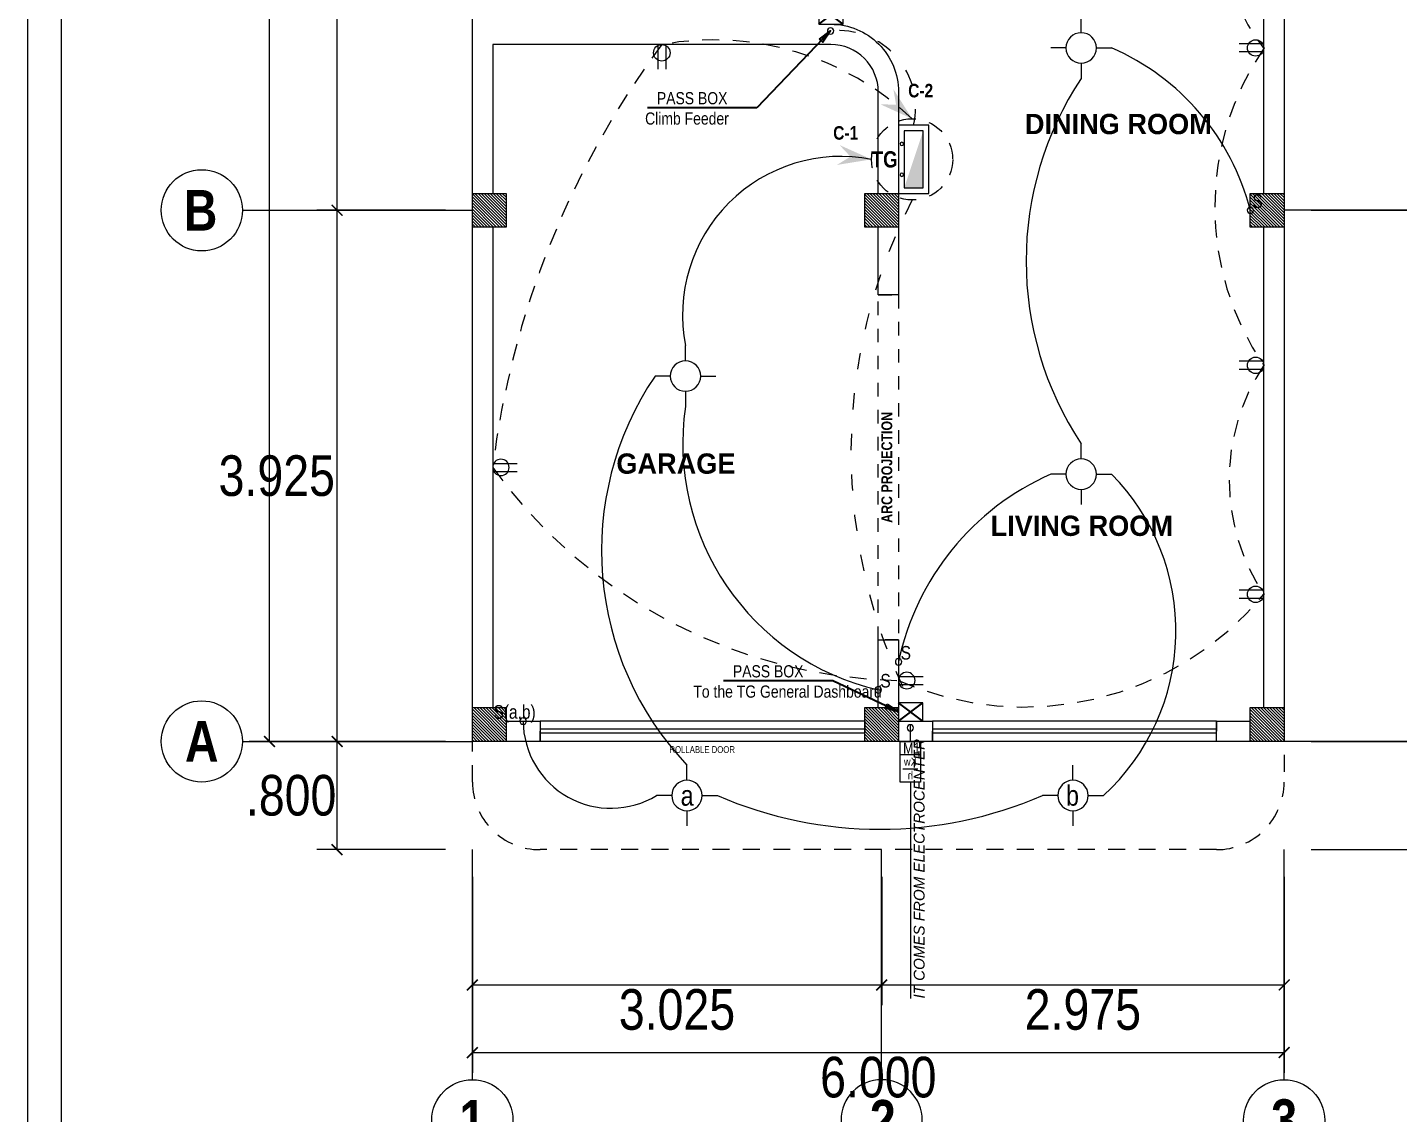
# Model space of a CAD drawing. Header units: millimetres. Extents: x 68 to 194, y 47 to 103.
# Drawn here: x 152.7 to 162.84, y 55.8 to 63.83 of the extents above; entities that cross this region are included whole.
import ezdxf
from ezdxf.enums import TextEntityAlignment as Align

# ---------------------------------------------------------------- set-up
doc = ezdxf.new("R2010")
doc.units = ezdxf.units.MM
for name, pattern in [('ACAD_ISO02W100', [15, 12, -3]), ('ACAD_ISO03W100', [30, 12, -18]), ('ACAD_ISO06W100', [36, 24, -3, 0, -3, 0, -3, 0, -3]), ('DASHED', [19.05, 12.7, -6.35]), ('DASHED2', [0.375, 0.25, -0.125])]:
    doc.linetypes.add(name, pattern=pattern)
for name, color, linetype in [('A_Puerta', 32, 'Continuous'), ('G_Acotación', 171, 'Continuous'), ('IS_Muro', 232, 'Continuous')]:
    doc.layers.add(name, color=color, linetype=linetype)
for name, color, linetype, lineweight in [('A_Texto', 43, 'Continuous', 9), ('A_Ventana', 140, 'Continuous', 9), ('E_Columna', 3, 'Continuous', 25), ('G_Ejes', 253, 'Continuous', 20), ('G_Proyección', 8, 'DASHED2', 15), ('G_Texto', 122, 'Continuous', 20), ('IE_Accesorios', 71, 'Continuous', 20), ('IE_Alimentador', 1, 'DASHED', 80), ('IE_Alumbrado', 31, 'Continuous', 60), ('IE_Interruptor', 230, 'Continuous', 40), ('IE_Tomacorriente', 104, 'DASHED2', 40)]:
    doc.layers.add(name, color=color, linetype=linetype, lineweight=lineweight)
doc.styles.add('Acotacion', font='ARIALN.TTF')
doc.styles.add('ARIAL', font='ariali.ttf', dxfattribs={"height": 0.12})
doc.styles.add('Arial Marron', font='ARIALN.TTF')
doc.styles.add('Cotas', font='ARIALNB.TTF', dxfattribs={"height": 0.1})
doc.styles.add('Eje', font='ARIALNB.TTF', dxfattribs={"height": 0.3})
doc.styles.add('Notas', font='ARIALNB.TTF', dxfattribs={"height": 0.15})
doc.styles.add('Rotulo', font='ARIALN.TTF', dxfattribs={"height": 0.1})
doc.styles.add('STYLE1', font='cityb___.ttf', dxfattribs={"width": 1.05})
doc.styles.add('TITULOS', font='ARIALNB.TTF', dxfattribs={"height": 0.3})
doc.dimstyles.new('125', dxfattribs={"dimtxt": 1, "dimasz": 0.06, "dimexe": 0.06, "dimexo": 0.1, "dimgap": 0.08, "dimtad": 3, "dimtih": 1, "dimtoh": 1, "dimlfac": 0.5, "dimzin": 1, "dimdsep": 46, "dimtxsty": 'Cotas', "dimblk": 'ARCHTICK', "dimcen": 2.5, "dimdle": 0.06, "dimclrt": 4, "dimazin": 0, "dimtp": 0.2, "dimtm": 0.2, "dimtfac": 1, "dimtix": 1, "dimtmove": 1, "dimatfit": 3, "dimfxl": 0, "dimtolj": 1, "dimtzin": 1, "dimarcsym": 0})
doc.dimstyles.new('Lenin_50', dxfattribs={"dimtxt": 0.3, "dimasz": 0.08, "dimexe": 0.15, "dimexo": 0.2, "dimgap": 0.03, "dimtad": 2, "dimtih": 1, "dimtoh": 1, "dimlfac": -1, "dimzin": 4, "dimdsep": 46, "dimtxsty": 'Acotacion', "dimblk": 'ARCHTICK', "dimcen": 0.08, "dimclrd": 256, "dimclre": 256, "dimclrt": 4, "dimazin": 1, "dimtm": 1e-09, "dimtfac": 1, "dimtmove": 2, "dimatfit": 2, "dimfxl": 0, "dimtolj": 1, "dimlwd": 13, "dimlwe": 18, "dimarcsym": 0})
pattern_1 = [(135, (271.136787, -21.310414), (0.0112253202, 0.0112253202), [])]
pattern_2 = [(135, (271.136787, -21.160414), (0.0112253202, 0.0112253202), [])]

# ---------------------------------------------------------------- blocks, each defined once
blk = doc.blocks.new('Eri')
blk.add_line((-1.7, 0), (0, 0))
blk.add_circle((-2, 0), 0.3)
at = {"color": 1, "style": 'Eje', "flags": 4}
blk.add_attdef('H', text='', height=0.3, dxfattribs=at).set_placement((-2, 0), align=Align.MIDDLE_CENTER)
blk = doc.blocks.new('_ArchTick')
at = {"color": 0, "linetype": 'ByBlock', "const_width": 0.15}
blk.add_lwpolyline([(-0.5, -0.5), (0.5, 0.5)], dxfattribs=at)
blk = doc.blocks.new('*D769')
at = {"layer": 'Defpoints', "color": 0}
for p in [(155.991, 57.753), (161.991, 57.753), (161.991, 56.253)]:
    blk.add_point(p, dxfattribs=at)
at = {"layer": 'G_Acotación', "lineweight": 18}
for p, q in [((155.991, 57.553), (155.991, 56.103)), ((161.991, 57.553), (161.991, 56.103))]:
    blk.add_line(p, q, dxfattribs=at)
at = {"layer": 'G_Acotación', "lineweight": 13}
blk.add_line((155.991, 56.253), (161.991, 56.253), dxfattribs=at)
at = {"layer": 'G_Acotación', "lineweight": 13, "xscale": 0.08, "yscale": 0.08, "zscale": 0.08, "rotation": 180}
blk.add_blockref('_ArchTick', (155.991, 56.253), dxfattribs=at)
at = {"layer": 'G_Acotación', "lineweight": 13, "xscale": 0.08, "yscale": 0.08, "zscale": 0.08}
blk.add_blockref('_ArchTick', (161.991, 56.253), dxfattribs=at)
at = {"layer": 'G_Acotación', "color": 4, "lineweight": 5, "insert": (158.991, 56.07), "char_height": 0.3, "attachment_point": 5, "style": 'Acotacion'}
blk.add_mtext('\\A1;6.000', dxfattribs=at)
blk = doc.blocks.new('*D770')
at = {"layer": 'Defpoints', "color": 0}
for p in [(159.016, 57.753), (161.991, 57.753), (161.991, 56.753)]:
    blk.add_point(p, dxfattribs=at)
at = {"layer": 'G_Acotación', "lineweight": 18}
for p, q in [((159.016, 57.553), (159.016, 56.603)), ((161.991, 57.553), (161.991, 56.603))]:
    blk.add_line(p, q, dxfattribs=at)
at = {"layer": 'G_Acotación', "lineweight": 13}
blk.add_line((159.016, 56.753), (161.991, 56.753), dxfattribs=at)
at = {"layer": 'G_Acotación', "lineweight": 13, "xscale": 0.08, "yscale": 0.08, "zscale": 0.08, "rotation": 180}
blk.add_blockref('_ArchTick', (159.016, 56.753), dxfattribs=at)
at = {"layer": 'G_Acotación', "lineweight": 13, "xscale": 0.08, "yscale": 0.08, "zscale": 0.08}
blk.add_blockref('_ArchTick', (161.991, 56.753), dxfattribs=at)
at = {"layer": 'G_Acotación', "color": 4, "lineweight": 5, "insert": (160.503, 56.57), "char_height": 0.3, "attachment_point": 5, "style": 'Acotacion'}
blk.add_mtext('\\A1;2.975', dxfattribs=at)
blk = doc.blocks.new('*D771')
at = {"layer": 'Defpoints', "color": 0}
for p in [(155.991, 57.753), (159.016, 57.753), (159.016, 56.753)]:
    blk.add_point(p, dxfattribs=at)
at = {"layer": 'G_Acotación', "lineweight": 18}
for p, q in [((155.991, 57.553), (155.991, 56.603)), ((159.016, 57.553), (159.016, 56.603))]:
    blk.add_line(p, q, dxfattribs=at)
at = {"layer": 'G_Acotación', "lineweight": 13}
blk.add_line((155.991, 56.753), (159.016, 56.753), dxfattribs=at)
at = {"layer": 'G_Acotación', "lineweight": 13, "xscale": 0.08, "yscale": 0.08, "zscale": 0.08, "rotation": 180}
blk.add_blockref('_ArchTick', (155.991, 56.753), dxfattribs=at)
at = {"layer": 'G_Acotación', "lineweight": 13, "xscale": 0.08, "yscale": 0.08, "zscale": 0.08}
blk.add_blockref('_ArchTick', (159.016, 56.753), dxfattribs=at)
at = {"layer": 'G_Acotación', "color": 4, "lineweight": 5, "insert": (157.503, 56.57), "char_height": 0.3, "attachment_point": 5, "style": 'Acotacion'}
blk.add_mtext('\\A1;3.025', dxfattribs=at)
blk = doc.blocks.new('*D772')
at = {"layer": 'Defpoints', "color": 0}
for p in [(154.491, 71.053), (155.991, 71.053), (155.991, 58.553)]:
    blk.add_point(p, dxfattribs=at)
at = {"layer": 'G_Acotación', "lineweight": 18}
for p, q in [((155.791, 71.053), (154.341, 71.053)), ((155.791, 58.553), (154.341, 58.553))]:
    blk.add_line(p, q, dxfattribs=at)
at = {"layer": 'G_Acotación', "lineweight": 13}
blk.add_line((154.491, 58.553), (154.491, 71.053), dxfattribs=at)
at = {"layer": 'G_Acotación', "lineweight": 13, "xscale": 0.08, "yscale": 0.08, "zscale": 0.08}
for p, rotation in [((154.491, 71.053), 90), ((154.491, 58.553), 270)]:
    blk.add_blockref('_ArchTick', p, dxfattribs=dict(at, rotation=rotation))
at = {"layer": 'G_Acotación', "color": 4, "lineweight": 5, "insert": (153.962, 64.803), "char_height": 0.3, "attachment_point": 5, "style": 'Acotacion'}
blk.add_mtext('\\A1;12.500', dxfattribs=at)
blk = doc.blocks.new('*D773')
at = {"layer": 'Defpoints', "color": 0}
for p in [(154.991, 62.478), (155.991, 62.478), (155.991, 58.553)]:
    blk.add_point(p, dxfattribs=at)
at = {"layer": 'G_Acotación', "lineweight": 18}
for p, q in [((155.791, 62.478), (154.841, 62.478)), ((155.791, 58.553), (154.841, 58.553))]:
    blk.add_line(p, q, dxfattribs=at)
at = {"layer": 'G_Acotación', "lineweight": 13}
blk.add_line((154.991, 58.553), (154.991, 62.478), dxfattribs=at)
at = {"layer": 'G_Acotación', "lineweight": 13, "xscale": 0.08, "yscale": 0.08, "zscale": 0.08}
for p, rotation in [((154.991, 62.478), 90), ((154.991, 58.553), 270)]:
    blk.add_blockref('_ArchTick', p, dxfattribs=dict(at, rotation=rotation))
at = {"layer": 'G_Acotación', "color": 4, "lineweight": 5, "insert": (154.545, 60.515), "char_height": 0.3, "attachment_point": 5, "style": 'Acotacion'}
blk.add_mtext('\\A1;3.925', dxfattribs=at)
blk = doc.blocks.new('*D774')
at = {"layer": 'Defpoints', "color": 0}
for p in [(154.991, 67.028), (155.991, 67.028), (155.991, 62.478)]:
    blk.add_point(p, dxfattribs=at)
at = {"layer": 'G_Acotación', "lineweight": 18}
for p, q in [((155.791, 67.028), (154.841, 67.028)), ((155.791, 62.478), (154.841, 62.478))]:
    blk.add_line(p, q, dxfattribs=at)
at = {"layer": 'G_Acotación', "lineweight": 13}
blk.add_line((154.991, 62.478), (154.991, 67.028), dxfattribs=at)
at = {"layer": 'G_Acotación', "lineweight": 13, "xscale": 0.08, "yscale": 0.08, "zscale": 0.08}
for p, rotation in [((154.991, 67.028), 90), ((154.991, 62.478), 270)]:
    blk.add_blockref('_ArchTick', p, dxfattribs=dict(at, rotation=rotation))
at = {"layer": 'G_Acotación', "color": 4, "lineweight": 5, "insert": (154.541, 64.753), "char_height": 0.3, "attachment_point": 5, "style": 'Acotacion'}
blk.add_mtext('\\A1;4.550', dxfattribs=at)
blk = doc.blocks.new('*D776')
at = {"layer": 'Defpoints', "color": 0}
for p in [(154.991, 58.553), (155.991, 58.553), (155.991, 57.753)]:
    blk.add_point(p, dxfattribs=at)
at = {"layer": 'G_Acotación', "lineweight": 18}
for p, q in [((155.791, 58.553), (154.841, 58.553)), ((155.791, 57.753), (154.841, 57.753))]:
    blk.add_line(p, q, dxfattribs=at)
at = {"layer": 'G_Acotación', "lineweight": 13}
blk.add_line((154.991, 57.753), (154.991, 58.553), dxfattribs=at)
at = {"layer": 'G_Acotación', "lineweight": 13, "xscale": 0.08, "yscale": 0.08, "zscale": 0.08}
for p, rotation in [((154.991, 58.553), 90), ((154.991, 57.753), 270)]:
    blk.add_blockref('_ArchTick', p, dxfattribs=dict(at, rotation=rotation))
at = {"layer": 'G_Acotación', "color": 4, "lineweight": 5, "insert": (154.651, 58.153), "char_height": 0.3, "attachment_point": 5, "style": 'Acotacion'}
blk.add_mtext('\\A1;.800', dxfattribs=at)
blk = doc.blocks.new('*D777')
at = {"layer": 'Defpoints', "color": 0}
for p in [(161.991, 71.053), (163.491, 71.053), (161.991, 58.553)]:
    blk.add_point(p, dxfattribs=at)
at = {"layer": 'G_Acotación', "lineweight": 18}
for p, q in [((162.191, 71.053), (163.641, 71.053)), ((162.191, 58.553), (163.641, 58.553))]:
    blk.add_line(p, q, dxfattribs=at)
at = {"layer": 'G_Acotación', "lineweight": 13}
blk.add_line((163.491, 58.553), (163.491, 71.053), dxfattribs=at)
at = {"layer": 'G_Acotación', "lineweight": 13, "xscale": 0.08, "yscale": 0.08, "zscale": 0.08}
for p, rotation in [((163.491, 71.053), 90), ((163.491, 58.553), 270)]:
    blk.add_blockref('_ArchTick', p, dxfattribs=dict(at, rotation=rotation))
at = {"layer": 'G_Acotación', "color": 4, "lineweight": 5, "insert": (164.019, 64.803), "char_height": 0.3, "attachment_point": 5, "style": 'Acotacion'}
blk.add_mtext('\\A1;12.500', dxfattribs=at)
blk = doc.blocks.new('*D778')
at = {"layer": 'Defpoints', "color": 0}
for p in [(161.991, 62.478), (162.991, 62.478), (161.991, 58.553)]:
    blk.add_point(p, dxfattribs=at)
at = {"layer": 'G_Acotación', "lineweight": 18}
for p, q in [((162.191, 62.478), (163.141, 62.478)), ((162.191, 58.553), (163.141, 58.553))]:
    blk.add_line(p, q, dxfattribs=at)
at = {"layer": 'G_Acotación', "lineweight": 13}
blk.add_line((162.991, 58.553), (162.991, 62.478), dxfattribs=at)
at = {"layer": 'G_Acotación', "lineweight": 13, "xscale": 0.08, "yscale": 0.08, "zscale": 0.08}
for p, rotation in [((162.991, 62.478), 90), ((162.991, 58.553), 270)]:
    blk.add_blockref('_ArchTick', p, dxfattribs=dict(at, rotation=rotation))
at = {"layer": 'G_Acotación', "color": 4, "lineweight": 5, "insert": (163.437, 60.515), "char_height": 0.3, "attachment_point": 5, "style": 'Acotacion'}
blk.add_mtext('\\A1;3.925', dxfattribs=at)
blk = doc.blocks.new('*D779')
at = {"layer": 'Defpoints', "color": 0}
for p in [(161.991, 67.028), (162.991, 67.028), (161.991, 62.478)]:
    blk.add_point(p, dxfattribs=at)
at = {"layer": 'G_Acotación', "lineweight": 18}
for p, q in [((162.191, 67.028), (163.141, 67.028)), ((162.191, 62.478), (163.141, 62.478))]:
    blk.add_line(p, q, dxfattribs=at)
at = {"layer": 'G_Acotación', "lineweight": 13}
blk.add_line((162.991, 62.478), (162.991, 67.028), dxfattribs=at)
at = {"layer": 'G_Acotación', "lineweight": 13, "xscale": 0.08, "yscale": 0.08, "zscale": 0.08}
for p, rotation in [((162.991, 67.028), 90), ((162.991, 62.478), 270)]:
    blk.add_blockref('_ArchTick', p, dxfattribs=dict(at, rotation=rotation))
at = {"layer": 'G_Acotación', "color": 4, "lineweight": 5, "insert": (163.44, 64.753), "char_height": 0.3, "attachment_point": 5, "style": 'Acotacion'}
blk.add_mtext('\\A1;4.550', dxfattribs=at)
blk = doc.blocks.new('*D781')
at = {"layer": 'Defpoints', "color": 0}
for p in [(161.991, 58.553), (162.991, 58.553), (161.991, 57.753)]:
    blk.add_point(p, dxfattribs=at)
at = {"layer": 'G_Acotación', "lineweight": 18}
for p, q in [((162.191, 58.553), (163.141, 58.553)), ((162.191, 57.753), (163.141, 57.753))]:
    blk.add_line(p, q, dxfattribs=at)
at = {"layer": 'G_Acotación', "lineweight": 13}
blk.add_line((162.991, 57.753), (162.991, 58.553), dxfattribs=at)
at = {"layer": 'G_Acotación', "lineweight": 13, "xscale": 0.08, "yscale": 0.08, "zscale": 0.08}
for p, rotation in [((162.991, 58.553), 90), ((162.991, 57.753), 270)]:
    blk.add_blockref('_ArchTick', p, dxfattribs=dict(at, rotation=rotation))
at = {"layer": 'G_Acotación', "color": 4, "lineweight": 5, "insert": (163.331, 58.153), "char_height": 0.3, "attachment_point": 5, "style": 'Acotacion'}
blk.add_mtext('\\A1;.800', dxfattribs=at)
blk = doc.blocks.new('Medidor de luz')
for p, q in [((-0.075, 0), (-0.075, -0.08)), ((-0.075, -0.1), (0.075, -0.1)), ((-0.055, -0.204), (0.055, -0.204))]:
    blk.add_line(p, q)
blk.add_lwpolyline([(-0.075, -0.3), (0.075, -0.3), (0.075, 0), (-0.075, 0)], close=True)
at = {"insert": (0, -0.2), "char_height": 0.06, "width": 0.15, "attachment_point": 5, "style": 'Rotulo'}
blk.add_mtext('Kw\\Ph', dxfattribs=at)
blk = doc.blocks.new('CP')
at = {"linetype": 'ACAD_ISO06W100', "lineweight": 25, "ltscale": 0.25}
for p, q in [((-0.05, 0.087), (-0.185, -0.093)), ((-0.05, -0.093), (-0.185, 0.087))]:
    blk.add_line(p, q, dxfattribs=at)
for p, q in [((-0.185, -0.093), (-0.185, 0.087)), ((-0.185, 0.087), (-0.05, 0.087)), ((-0.05, 0.087), (-0.05, -0.093)), ((-0.05, -0.093), (-0.185, -0.093))]:
    blk.add_line(p, q)
blk.add_circle((0, 0), 0.0234)
blk = doc.blocks.new('Tablero')
for points in [[(-0.252, -0.223), (-0.252, 0), (0.252, 0), (0.252, -0.223)], [(-0.21, -0.182), (-0.21, -0.042), (0.21, -0.042), (0.21, -0.182)]]:
    blk.add_lwpolyline(points, close=True)
for centre in [(-0.114, -0.024), (0.114, -0.024)]:
    blk.add_circle(centre, 0.0126)
blk.add_solid([(-0.21, -0.182), (0.21, -0.182), (0.21, -0.042)])
blk = doc.blocks.new('PUNTO LUZ')
for p, q in [((0, 0.1125), (0, 0.225)), ((-0.1125, 0), (-0.225, 0)), ((0.1125, 0), (0.225, 0)), ((0, -0.1125), (0, -0.225))]:
    blk.add_line(p, q)
blk.add_circle((0, 0), 0.1125)
blk = doc.blocks.new('Interuptor simple doble triple')
blk.add_circle((0, 0.044), 0.0237)
at = {"style": 'Rotulo', "oblique": 20, "flags": 4}
blk.add_attdef('S A,B,C', (0.078, 0.044), '', height=0.1, dxfattribs=at)
blk = doc.blocks.new('TOMACORRIENTE 0.40')
at = {"color": 5}
for p, q in [((0.008, 0.03), (0.182, 0.03)), ((0.008, -0.03), (0.182, -0.03))]:
    blk.add_line(p, q, dxfattribs=at)
blk.add_circle((0.061, 0), 0.0608, dxfattribs=at)

msp = doc.modelspace()

# ---------------------------------------------------------------- hatches: boundary and pattern name
at = {"layer": 'E_Columna', "lineweight": 5}
h = msp.add_hatch(dxfattribs=at)
h.set_pattern_fill('LINE', color=256, scale=0.005, angle=45, style=0)
h.set_pattern_definition(pattern_2)
h.paths.add_polyline_path([(156.2407, 62.3529), (155.9907, 62.3529), (155.9907, 62.6029), (156.2407, 62.6029)])
h = msp.add_hatch(dxfattribs=at)
h.set_pattern_fill('LINE', color=256, scale=0.005, angle=45, style=0)
h.set_pattern_definition(pattern_2)
h.paths.add_polyline_path([(159.1407, 62.3529), (158.8907, 62.3529), (158.8907, 62.6029), (159.1407, 62.6029)])
h = msp.add_hatch(dxfattribs=at)
h.set_pattern_fill('LINE', color=256, scale=0.005, angle=45, style=0)
h.set_pattern_definition(pattern_2)
h.paths.add_polyline_path([(161.9907, 62.3529), (161.7407, 62.3529), (161.7407, 62.6029), (161.9907, 62.6029)])
h = msp.add_hatch(dxfattribs=at)
h.set_pattern_fill('LINE', color=256, scale=0.005, angle=45, style=0)
h.set_pattern_definition(pattern_1)
h.paths.add_polyline_path([(156.2407, 58.5529), (155.9907, 58.5529), (155.9907, 58.8029), (156.2407, 58.8029)])
h = msp.add_hatch(dxfattribs=at)
h.set_pattern_fill('LINE', color=256, scale=0.005, angle=45, style=0)
h.set_pattern_definition(pattern_1)
h.paths.add_polyline_path([(159.1407, 58.5529), (158.8907, 58.5529), (158.8907, 58.8029), (159.1407, 58.8029)])
h = msp.add_hatch(dxfattribs=at)
h.set_pattern_fill('LINE', color=256, scale=0.005, angle=45, style=0)
h.set_pattern_definition(pattern_1)
h.paths.add_polyline_path([(161.9907, 58.5529), (161.7407, 58.5529), (161.7407, 58.8029), (161.9907, 58.8029)])

# ---------------------------------------------------------------- linework, layer by layer
at = {"lineweight": 5}
for points in [[(193.7519, 46.547), (193.7519, 74.1029), (152.7019, 74.1029), (152.7019, 46.547)], [(193.5019, 46.797), (193.5019, 73.8529), (152.9519, 73.8529), (152.9519, 46.797)]]:
    msp.add_lwpolyline(points, close=True, dxfattribs=at)
at = {"layer": 'A_Puerta', "color": 2, "lineweight": 5}
for p, q in [((158.8907, 58.7029), (156.4907, 58.7029)), ((156.4907, 58.7029), (156.4907, 58.6279)), ((158.8907, 58.7029), (158.8907, 58.6279)), ((156.4907, 58.5529), (156.4907, 58.6279)), ((158.8907, 58.5529), (158.8907, 58.6279)), ((158.8907, 58.5529), (156.4907, 58.5529))]:
    msp.add_line(p, q, dxfattribs=at)
at = {"layer": 'A_Puerta', "lineweight": 5}
for p, q in [((158.8907, 58.6429), (156.4907, 58.6429)), ((158.8907, 58.6129), (156.4907, 58.6129))]:
    msp.add_line(p, q, dxfattribs=at)
at = {"layer": 'A_Ventana', "color": 2, "lineweight": 5}
for p, q in [((161.4907, 58.7029), (159.3907, 58.7029)), ((159.3907, 58.7029), (159.3907, 58.6279)), ((161.4907, 58.7029), (161.4907, 58.6279)), ((159.3907, 58.5529), (159.3907, 58.6279)), ((161.4907, 58.5529), (161.4907, 58.6279)), ((161.4907, 58.5529), (159.3907, 58.5529))]:
    msp.add_line(p, q, dxfattribs=at)
at = {"layer": 'A_Ventana', "lineweight": 5}
for p, q in [((161.4907, 58.6429), (159.3907, 58.6429)), ((161.4907, 58.6129), (159.3907, 58.6129))]:
    msp.add_line(p, q, dxfattribs=at)
at = {"layer": 'E_Columna', "lineweight": 5}
for points in [[(156.2407, 62.3529), (155.9907, 62.3529), (155.9907, 62.6029), (156.2407, 62.6029)], [(159.1407, 62.3529), (158.8907, 62.3529), (158.8907, 62.6029), (159.1407, 62.6029)], [(161.9907, 62.3529), (161.7407, 62.3529), (161.7407, 62.6029), (161.9907, 62.6029)], [(156.2407, 58.5529), (155.9907, 58.5529), (155.9907, 58.8029), (156.2407, 58.8029)], [(159.1407, 58.5529), (158.8907, 58.5529), (158.8907, 58.8029), (159.1407, 58.8029)], [(161.9907, 58.5529), (161.7407, 58.5529), (161.7407, 58.8029), (161.9907, 58.8029)]]:
    msp.add_lwpolyline(points, close=True, dxfattribs=at)
at = {"layer": 'G_Proyección', "lineweight": 5, "ltscale": 0.5}
msp.add_lwpolyline([(161.9907, 71.0529), (161.9907, 71.0529), (161.9907, 58.2529, -0.4142136), (161.4907, 57.7529), (156.4907, 57.7529, -0.4142136), (155.9907, 58.2529), (155.9907, 71.0529), (155.9907, 71.0529), (161.9907, 71.0529), (161.9907, 71.0529)], format="xyb", close=True, dxfattribs=at)
at = {"layer": 'G_Proyección', "lineweight": 5, "ltscale": 0.25}
msp.add_lwpolyline([(159.1407, 59.3029), (158.9907, 59.3029), (158.9907, 61.8529), (159.1407, 61.8529)], close=True, dxfattribs=at)
at = {"layer": 'IE_Accesorios', "linetype": 'ACAD_ISO02W100', "lineweight": 5, "ltscale": 0.01}
msp.add_circle((159.2407, 62.8545), 0.3, dxfattribs=at)
at = {"layer": 'IE_Accesorios', "lineweight": 5}
for points in [[(159.1224, 63.2578), (159.1027, 63.3734), (159.2407, 63.1545)], [(159.1224, 63.2578), (159.0053, 63.2619), (159.2407, 63.1545)], [(158.785, 62.8749), (158.7045, 62.9602), (158.9407, 62.8545)], [(158.785, 62.8749), (158.6852, 62.8133), (158.9407, 62.8545)]]:
    msp.add_solid(points, dxfattribs=at)
at = {"layer": 'IE_Alimentador', "color": 6, "linetype": 'ACAD_ISO03W100', "lineweight": 5, "ltscale": 0.01}
msp.add_line((159.2281, 58.5529), (159.2281, 58.7029), dxfattribs=at)
at = {"layer": 'IE_Alimentador', "lineweight": 5}
msp.add_line((159.2281, 58.2529), (159.2281, 56.6529), dxfattribs=at)
at = {"layer": 'IE_Alimentador', "color": 6, "linetype": 'ACAD_ISO03W100', "lineweight": 5, "ltscale": 0.01}
for centre, radius, start, end in [((158.6965, 63.2354), 0.5706, 346.90537, 95.87832), ((162.8871, 60.6838), 4.0983, 152.84017, 206.76999)]:
    msp.add_arc(centre, radius, start, end, dxfattribs=at)
at = {"layer": 'IE_Alumbrado', "lineweight": 5}
for centre, radius, start, end in [((162.5259, 62.1029), 2.4422, 146.44171, 213.55829), ((158.7156, 61.7044), 1.1719, 78.92285, 191.1457), ((159.2495, 59.9622), 2.3042, 145.93489, 223.43959), ((159.5422, 59.3696), 1.6489, 312.44723, 44.62357), ((159.0032, 60.931), 3.0269, 246.60754, 293.39246)]:
    msp.add_arc(centre, radius, start, end, dxfattribs=at)
at = {"layer": 'IE_Interruptor', "lineweight": 5}
for centre, radius, start, end in [((160.0019, 62.0303), 1.7955, 14.43281, 66.57289), ((159.416, 60.7547), 1.8703, 171.6024, 256.85871), ((161.0558, 58.7375), 1.9569, 113.81114, 168.12969), ((157.0148, 58.7077), 0.649, 180.42865, 301.2513)]:
    msp.add_arc(centre, radius, start, end, dxfattribs=at)
at = {"layer": 'IE_Tomacorriente', "lineweight": 5, "ltscale": 0.5}
for centre, radius, start, end in [((162.7846, 64.4392), 1.2153, 140.95471, 219.03514), ((162.6659, 59.7803), 6.5737, 143.36579, 173.03141), ((157.7727, 61.5966), 2.1406, 46.7004, 100.27916), ((163.5457, 62.5033), 2.0682, 145.39488, 214.4753), ((163.1073, 60.4865), 1.5232, 146.2557, 213.7443), ((159.22, 62.7985), 3.7964, 215.79734, 268.80371), ((160.0689, 61.1083), 2.301, 246.21112, 320.35745)]:
    msp.add_arc(centre, radius, start, end, dxfattribs=at)
at = {"layer": 'IS_Muro', "lineweight": 5}
msp.add_lwpolyline([(158.6407, 63.8529, -0.4142136), (159.1407, 63.3529), (159.1407, 61.8529), (158.9907, 61.8529), (158.9907, 62.3529), (158.8907, 62.3529), (158.8907, 62.6029), (158.9907, 62.6029), (158.9907, 63.3529, 0.4142136), (158.6407, 63.7029), (156.1407, 63.7029), (156.1407, 62.6029), (156.2407, 62.6029), (156.2407, 62.3529), (156.1407, 62.3529), (156.1407, 58.8029), (156.2407, 58.8029), (156.2407, 58.7029), (156.4907, 58.7029), (156.4907, 58.5529), (155.9907, 58.5529), (155.9907, 71.0529)], format="xyb", dxfattribs=at)
for points in [[(161.9907, 71.0529), (161.9907, 58.5529), (161.4907, 58.5529), (161.4907, 58.7029), (161.7407, 58.7029), (161.7407, 58.8029), (161.8407, 58.8029), (161.8407, 62.3529), (161.7407, 62.3529), (161.7407, 62.6029), (161.8407, 62.6029), (161.8407, 64.7529)], [(159.3907, 58.5529), (158.8907, 58.5529), (158.8907, 58.8029), (158.9907, 58.8029), (158.9907, 59.3029), (159.1407, 59.3029), (159.1407, 58.7029), (159.3907, 58.7029), (159.3907, 58.5529)]]:
    msp.add_lwpolyline(points, dxfattribs=at)

# ---------------------------------------------------------------- block references
at = {"layer": 'G_Ejes', "lineweight": 5}
ref = msp.add_blockref('Eri', (155.9907, 62.4779), dxfattribs=at)
ref.add_attrib('H', 'B', dxfattribs={"layer": '0', "color": 1, "height": 0.3, "style": 'Eje', "flags": 4}).set_placement((153.9815, 62.4779), align=Align.MIDDLE_CENTER)
ref = msp.add_blockref('Eri', (161.9907, 62.4779), dxfattribs=dict(at, xscale=-1))
ref.add_attrib('H', 'B', dxfattribs={"layer": '0', "color": 1, "height": 0.3, "style": 'Eje', "flags": 4}).set_placement((163.992, 62.4779), align=Align.MIDDLE_CENTER)
ref = msp.add_blockref('Eri', (155.9907, 58.5529), dxfattribs=at)
ref.add_attrib('H', 'A', dxfattribs={"layer": '0', "color": 1, "height": 0.3, "style": 'Eje', "flags": 4}).set_placement((153.9905, 58.5529), align=Align.MIDDLE_CENTER)
ref = msp.add_blockref('Eri', (161.9907, 58.5529), dxfattribs=dict(at, xscale=-1))
ref.add_attrib('H', 'A', dxfattribs={"layer": '0', "color": 1, "height": 0.3, "style": 'Eje', "flags": 4}).set_placement((163.9918, 58.5529), align=Align.MIDDLE_CENTER)
ref = msp.add_blockref('Eri', (155.9907, 57.7529), dxfattribs=dict(at, rotation=90))
ref.add_attrib('H', '1', dxfattribs={"layer": '0', "color": 1, "height": 0.3, "style": 'Eje', "flags": 4}).set_placement((155.9907, 55.7529), align=Align.MIDDLE_CENTER)
ref = msp.add_blockref('Eri', (159.0157, 57.7529), dxfattribs=dict(at, xscale=-1, rotation=270))
ref.add_attrib('H', '2', dxfattribs={"layer": '0', "color": 1, "height": 0.3, "style": 'Eje', "flags": 4}).set_placement((159.0243, 55.7529), align=Align.MIDDLE_CENTER)
ref = msp.add_blockref('Eri', (161.9907, 57.7529), dxfattribs=dict(at, rotation=90))
ref.add_attrib('H', '3', dxfattribs={"layer": '0', "color": 1, "height": 0.3, "style": 'Eje', "flags": 4}).set_placement((161.9907, 55.758), align=Align.MIDDLE_CENTER)
at = {"layer": 'IE_Accesorios', "lineweight": 5, "xscale": -1}
for name, p, rotation in [('CP', (158.6381, 63.8031), 90.00000000000648), ('Tablero', (159.1407, 62.8545), 90.00000000001303), ('TOMACORRIENTE 0.40', (156.1407, 60.5779), 180), ('TOMACORRIENTE 0.40', (159.1407, 59.0029), 180), ('CP', (159.2281, 58.6531), 90.00000000000648)]:
    msp.add_blockref(name, p, dxfattribs=dict(at, rotation=rotation))
for name, p in [('PUNTO LUZ', (160.4907, 63.6779)), ('PUNTO LUZ', (157.5657, 61.2529)), ('PUNTO LUZ', (160.4907, 60.5279)), ('Medidor de luz', (159.2281, 58.5529)), ('PUNTO LUZ', (157.5765, 58.1529)), ('PUNTO LUZ', (160.43, 58.1529))]:
    msp.add_blockref(name, p, dxfattribs=at)
at = {"layer": 'IE_Accesorios', "lineweight": 5}
for p, rotation in [((157.3907, 63.7029), 269.9999999999935), ((161.8407, 63.6779), 179.9999999999927), ((161.8407, 61.3326), 179.9999999999927), ((161.8407, 59.6403), 179.9999999999927)]:
    msp.add_blockref('TOMACORRIENTE 0.40', p, dxfattribs=dict(at, rotation=rotation))
ref = msp.add_blockref('Interuptor simple doble triple', (161.7407, 62.4342), dxfattribs=dict(at, xscale=-1))
ref.add_attrib('S A,B,C', 'S', (161.7562, 62.4958), dxfattribs={"layer": '0', "height": 0.1, "rotation": 360, "style": 'Rotulo', "flags": 4})
ref = msp.add_blockref('Interuptor simple doble triple', (159.1407, 59.0964), dxfattribs=dict(at, xscale=-1))
ref.add_attrib('S A,B,C', 'S', (159.1562, 59.158), dxfattribs={"layer": '0', "height": 0.1, "rotation": 360, "style": 'Rotulo', "flags": 4})
ref = msp.add_blockref('Interuptor simple doble triple', (158.9907, 58.8898), dxfattribs=dict(at, xscale=-1))
ref.add_attrib('S A,B,C', 'S', (159.0062, 58.9514), dxfattribs={"layer": '0', "height": 0.1, "rotation": 360, "style": 'Rotulo', "flags": 4})
ref = msp.add_blockref('Interuptor simple doble triple', (156.3657, 58.6592), dxfattribs=dict(at, xscale=-1))
ref.add_attrib('S A,B,C', 'S(a,b)', (156.1467, 58.7208), dxfattribs={"layer": '0', "height": 0.1, "rotation": 360, "style": 'Rotulo', "flags": 4})

# ---------------------------------------------------------------- texts
at = {"layer": 'A_Texto', "lineweight": 5, "style": 'TITULOS'}
msp.add_text('ARC PROJECTION', height=0.08, rotation=90, dxfattribs=at).set_placement((159.1178, 60.5779), align=Align.BOTTOM_CENTER)
at = {"layer": 'A_Texto', "lineweight": 5, "style": 'Arial Marron'}
msp.add_text('ROLLABLE DOOR', height=0.05, dxfattribs=at).set_placement((157.6894, 58.4529, 0), align=Align.BOTTOM_CENTER)
at = {"layer": 'G_Texto', "lineweight": 5, "style": 'Arial Marron'}
for s, p in [('PASS BOX', (157.3545, 63.2614)), ('Climb Feeder', (157.2673, 63.1114)), ('PASS BOX', (157.9163, 59.0261)), ('To the TG General Dashboard', (157.6238, 58.8761))]:
    msp.add_text(s, height=0.09, dxfattribs=at).set_placement(p)
at = {"layer": 'G_Texto', "lineweight": 5, "ltscale": 0.2, "style": 'STYLE1'}
for s, p in [('DINING ROOM', (160.7651, 63.1157)), ('GARAGE', (157.4951, 60.6063)), ('LIVING ROOM', (160.495, 60.1466))]:
    msp.add_text(s, height=0.15, rotation=360, dxfattribs=at).set_placement(p, align=Align.MIDDLE)
at = {"layer": 'G_Texto', "lineweight": 5, "ltscale": 2, "style": 'ARIAL'}
msp.add_text('IT COMES FROM ELECTROCENTER', height=0.08, rotation=90, dxfattribs=at).set_placement((159.3331, 56.6529))
at = {"layer": 'G_Texto', "lineweight": 5, "ltscale": 12, "style": 'Arial Marron'}
for s, p in [('a', (157.5781, 58.1529)), ('b', (160.4263, 58.1529))]:
    msp.add_text(s, height=0.15, dxfattribs=at).set_placement(p, align=Align.MIDDLE_CENTER)
at = {"layer": 'IE_Accesorios', "lineweight": 5, "style": 'Notas'}
for s, height, p in [('C-2', 0.1, (159.3041, 63.3626)), ('C-1', 0.1, (158.75, 63.0499)), ('TG', 0.12, (159.0383, 62.8545))]:
    msp.add_text(s, height=height, rotation=360, dxfattribs=at).set_placement(p, align=Align.MIDDLE)
at = {"layer": 'IE_Accesorios', "lineweight": 5, "style": 'Arial Marron'}
msp.add_text('M1', height=0.08, dxfattribs=at).set_placement((159.2382, 58.5029), align=Align.MIDDLE_CENTER)

# ---------------------------------------------------------------- dimensions: what is measured, and where the dimension line sits
at = {"layer": 'G_Acotación', "lineweight": 5}
for base, p1, p2, angle, picture, middle in [((154.4907, 71.0529), (155.9907, 58.5529), (155.9907, 71.0529), 90, '*D772', (153.962, 64.8029)), ((163.4907, 71.0529), (161.9907, 58.5529), (161.9907, 71.0529), 90, '*D777', (164.0194, 64.8029)), ((154.9907, 67.0279), (155.9907, 62.4779), (155.9907, 67.0279), 90, '*D774', (154.5411, 64.7529)), ((162.9907, 67.0279), (161.9907, 62.4779), (161.9907, 67.0279), 90, '*D779', (163.4404, 64.7529)), ((154.9907, 62.4779), (155.9907, 58.5529), (155.9907, 62.4779), 90, '*D773', (154.5447, 60.5154)), ((162.9907, 62.4779), (161.9907, 58.5529), (161.9907, 62.4779), 90, '*D778', (163.4368, 60.5154)), ((154.9907, 58.5529), (155.9907, 57.7529), (155.9907, 58.5529), 90, '*D776', (154.6506, 58.1529)), ((162.9907, 58.5529), (161.9907, 57.7529), (161.9907, 58.5529), 90, '*D781', (163.3309, 58.1529)), ((161.9907, 56.2529), (155.9907, 57.7529), (161.9907, 57.7529), 180, '*D769', (158.9907, 56.0697)), ((159.0157, 56.7529), (155.9907, 57.7529), (159.0157, 57.7529), 180, '*D771', (157.5032, 56.5697)), ((161.9907, 56.7529), (159.0157, 57.7529), (161.9907, 57.7529), 180, '*D770', (160.5032, 56.5697))]:
    dim = msp.add_linear_dim(base=base, p1=p1, p2=p2, angle=angle, dimstyle='Lenin_50', override={"dimdec": 3, "dimfxl": 0.06}, dxfattribs=at)
    dim.commit()
    dim.dimension.update_dxf_attribs({"geometry": picture, "text_midpoint": middle})

# ---------------------------------------------------------------- leaders
at = {"layer": 'G_Texto', "lineweight": 5}
for points in [[(158.6381, 63.8031), (158.0929, 63.2364), (157.286, 63.2364)], [(159.1407, 58.7704), (158.6547, 59.0011), (157.8478, 59.0011)]]:
    msp.add_leader(points, dimstyle='125', override={"dimasz": 0.1, "dimgap": 0.08, "dimtad": 0, "dimldrblk": 'ClosedBlank'}, dxfattribs=at)

doc.saveas('drawing.dxf')
